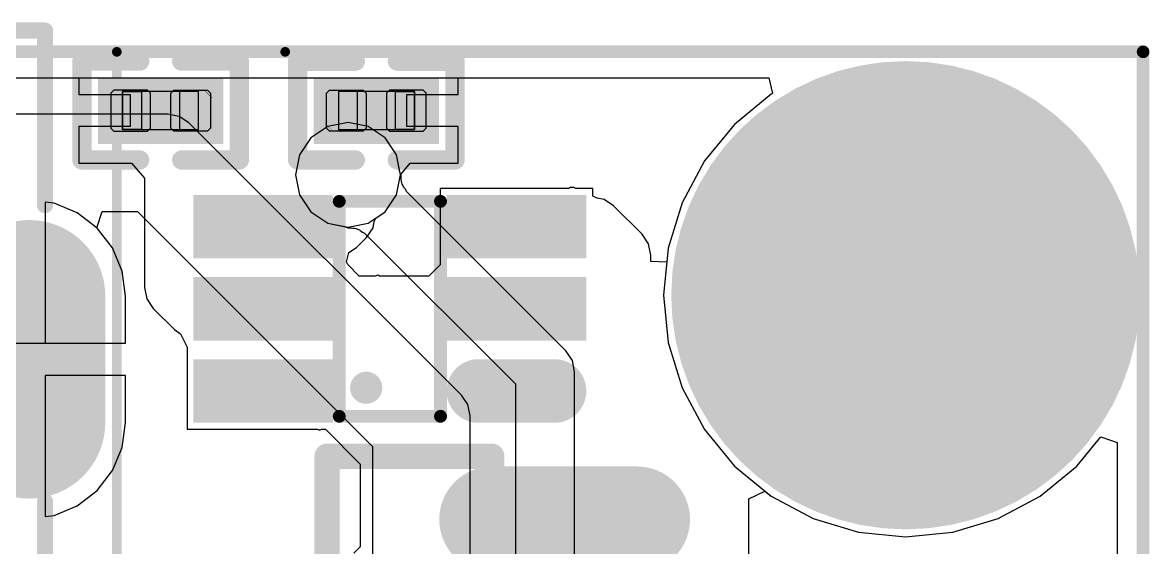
# Model space of a CAD drawing. Header units: millimetres. Extents: x 0 to 11.7, y 0 to 8.3.
# Drawn here: x 5.5896 to 5.9401, y 3.6559 to 3.8194 of the extents above; entities that cross this region are included whole.
import ezdxf

# ---------------------------------------------------------------- set-up
doc = ezdxf.new("R2010")
doc.units = ezdxf.units.MM
doc.header["$MEASUREMENT"] = 0
for name, color, linetype in [('BottomLayer', 5, 'Continuous'), ('BottomOverlay', 54, 'Continuous'), ('BottomPaste', 16, 'Continuous'), ('BottomSolder', 6, 'Continuous'), ('ConnectLayer', 7, 'Continuous'), ('KeepOutLayer', 6, 'Continuous'), ('Mechanical15', 56, 'Continuous'), ('Mechanical4', 56, 'Continuous'), ('Mechanical5', 56, 'Continuous'), ('MidLayer1', 16, 'Continuous'), ('MidLayer2', 76, 'Continuous'), ('MultiLayer', 9, 'Continuous'), ('PadHoleLayer', 156, 'Continuous'), ('TopLayer', 1, 'Continuous'), ('TopOverlay', 2, 'Continuous'), ('TopSolder', 216, 'Continuous')]:
    doc.layers.add(name, color=color, linetype=linetype)

# ---------------------------------------------------------------- blocks, each defined once
blk = doc.blocks.new('____23_B_37')
at = {"layer": 'BottomLayer'}
for points, const_width in [([(0.0145, 0.0748), (-0.0205, 0.0748)], 0.025), ([(0.1128, 0.0374), (0.0743, 0.0374)], 0.0315), ([(0.0195, 0), (-0.0255, 0)], 0.025)]:
    blk.add_lwpolyline(points, dxfattribs=dict(at, const_width=const_width))
for points, const_width in [([(-0.02675, 0.0748, 1), (-0.01425, 0.0748, 1)], 0.0125), ([(0.00825, 0.0748, 1), (0.02075, 0.0748, 1)], 0.0125), ([(0.06643, 0.0374, 1), (0.08217, 0.0374, 1)], 0.01575), ([(0.10493, 0.0374, 1), (0.12068, 0.0374, 1)], 0.01575), ([(-0.03175, 0, 1), (-0.01925, 0, 1)], 0.0125), ([(0.01325, 0, 1), (0.02575, 0, 1)], 0.0125)]:
    blk.add_lwpolyline(points, format="xyb", close=True, dxfattribs=dict(at, const_width=const_width))
at = {"layer": 'BottomOverlay', "const_width": 0.00787}
for points in [[(0.01969, 0.09449), (0.01969, -0.01969)], [(0.07087, 0.09449), (0.01969, 0.09449)], [(0.07087, 0.09449), (0.07087, -0.01969)], [(0.07087, -0.01969), (0.01969, -0.01969)]]:
    blk.add_lwpolyline(points, dxfattribs=at)
at = {"layer": 'BottomOverlay', "const_width": 0.00394}
for points in [[(0.01772, 0.09449, 1), (0.02165, 0.09449, 1)], [(0.01772, 0.09449, 1), (0.02165, 0.09449, 1)], [(0.0689, 0.09449, 1), (0.07283, 0.09449, 1)], [(0.0689, 0.09449, 1), (0.07283, 0.09449, 1)], [(0.01772, -0.01969, 1), (0.02165, -0.01969, 1)], [(0.01772, -0.01969, 1), (0.02165, -0.01969, 1)], [(0.0689, -0.01969, 1), (0.07283, -0.01969, 1)], [(0.0689, -0.01969, 1), (0.07283, -0.01969, 1)]]:
    blk.add_lwpolyline(points, format="xyb", close=True, dxfattribs=at)
at = {"layer": 'BottomPaste'}
for points, const_width in [([(0.0145, 0.0748), (-0.0205, 0.0748)], 0.025), ([(0.1128, 0.0374), (0.0743, 0.0374)], 0.0315), ([(0.0195, 0), (-0.0255, 0)], 0.025)]:
    blk.add_lwpolyline(points, dxfattribs=dict(at, const_width=const_width))
for points, const_width in [([(-0.02675, 0.0748, 1), (-0.01425, 0.0748, 1)], 0.0125), ([(0.00825, 0.0748, 1), (0.02075, 0.0748, 1)], 0.0125), ([(0.06643, 0.0374, 1), (0.08217, 0.0374, 1)], 0.01575), ([(0.10493, 0.0374, 1), (0.12068, 0.0374, 1)], 0.01575), ([(-0.03175, 0, 1), (-0.01925, 0, 1)], 0.0125), ([(0.01325, 0, 1), (0.02575, 0, 1)], 0.0125)]:
    blk.add_lwpolyline(points, format="xyb", close=True, dxfattribs=dict(at, const_width=const_width))
at = {"layer": 'BottomSolder'}
for points, const_width in [([(0.0145, 0.0748), (-0.0205, 0.0748)], 0.033), ([(0.1128, 0.0374), (0.0743, 0.0374)], 0.0395), ([(0.0195, 0), (-0.0255, 0)], 0.033)]:
    blk.add_lwpolyline(points, dxfattribs=dict(at, const_width=const_width))
for points, const_width in [([(-0.02875, 0.0748, 1), (-0.01225, 0.0748, 1)], 0.0165), ([(0.00625, 0.0748, 1), (0.02275, 0.0748, 1)], 0.0165), ([(0.06443, 0.0374, 1), (0.08417, 0.0374, 1)], 0.01975), ([(0.10293, 0.0374, 1), (0.12268, 0.0374, 1)], 0.01975), ([(-0.03375, 0, 1), (-0.01725, 0, 1)], 0.0165), ([(0.01125, 0, 1), (0.02775, 0, 1)], 0.0165)]:
    blk.add_lwpolyline(points, format="xyb", close=True, dxfattribs=dict(at, const_width=const_width))
blk = doc.blocks.new('R0201_B_49')
at = {"layer": 'BottomLayer'}
for points in [[(-0.01477, -0.00638), (-0.00284, -0.00638), (-0.01477, 0.00638), (-0.00284, 0.00638)], [(0.00425, -0.00638), (0.01618, -0.00638), (0.00425, 0.00638), (0.01618, 0.00638)]]:
    blk.add_solid(points, dxfattribs=at)
at = {"layer": 'BottomOverlay', "const_width": 0.006}
for points in [[(-0.02377, -0.01538), (-0.02377, 0.01538)], [(-0.02377, 0.01538), (-0.00584, 0.01538)], [(0.00725, 0.01538), (0.02518, 0.01538)], [(0.02518, -0.01538), (0.02518, 0.01538)], [(-0.02377, -0.01538), (-0.00584, -0.01538)], [(0.00725, -0.01538), (0.02518, -0.01538)]]:
    blk.add_lwpolyline(points, dxfattribs=at)
at = {"layer": 'BottomOverlay', "const_width": 0.003}
for points in [[(-0.02527, 0.01538, 1), (-0.02227, 0.01538, 1)], [(-0.02527, 0.01538, 1), (-0.02227, 0.01538, 1)], [(-0.00734, 0.01538, 1), (-0.00434, 0.01538, 1)], [(0.00575, 0.01538, 1), (0.00875, 0.01538, 1)], [(0.02368, 0.01538, 1), (0.02668, 0.01538, 1)], [(0.02368, 0.01538, 1), (0.02668, 0.01538, 1)], [(-0.02527, -0.01538, 1), (-0.02227, -0.01538, 1)], [(-0.02527, -0.01538, 1), (-0.02227, -0.01538, 1)], [(-0.00734, -0.01538, 1), (-0.00434, -0.01538, 1)], [(0.00575, -0.01538, 1), (0.00875, -0.01538, 1)], [(0.02368, -0.01538, 1), (0.02668, -0.01538, 1)], [(0.02368, -0.01538, 1), (0.02668, -0.01538, 1)]]:
    blk.add_lwpolyline(points, format="xyb", close=True, dxfattribs=at)
at = {"layer": 'BottomPaste'}
for p, q in [((-0.01383, 0.00638), (-0.01477, 0.00543)), ((-0.01477, 0.00543), (-0.01477, -0.00543)), ((-0.00343, 0.00638), (-0.01383, 0.00638)), ((-0.00248, 0.00543), (-0.00343, 0.00638)), ((-0.00248, -0.00543), (-0.00248, 0.00543)), ((0.00389, 0.00543), (0.00484, 0.00638)), ((0.00389, -0.00543), (0.00389, 0.00543)), ((0.00484, 0.00638), (0.01524, 0.00638)), ((0.01524, 0.00638), (0.01618, 0.00543)), ((0.01618, 0.00543), (0.01618, -0.00543)), ((-0.01477, -0.00543), (-0.01383, -0.00638)), ((-0.01383, -0.00638), (-0.00343, -0.00638)), ((-0.00343, -0.00638), (-0.00248, -0.00543)), ((0.00484, -0.00638), (0.00389, -0.00543)), ((0.01524, -0.00638), (0.00484, -0.00638)), ((0.01618, -0.00543), (0.01524, -0.00638))]:
    blk.add_line(p, q, dxfattribs=at)
for points in [[(-0.01477, -0.00638), (-0.00284, -0.00638), (-0.01477, 0.00638), (-0.00284, 0.00638)], [(0.00425, -0.00638), (0.01618, -0.00638), (0.00425, 0.00638), (0.01618, 0.00638)]]:
    blk.add_solid(points, dxfattribs=at)
at = {"layer": 'BottomSolder'}
for points in [[(-0.01877, -0.01038), (0.00116, -0.01038), (-0.01877, 0.01038), (0.00116, 0.01038)], [(0.00025, -0.01038), (0.02018, -0.01038), (0.00025, 0.01038), (0.02018, 0.01038)]]:
    blk.add_solid(points, dxfattribs=at)
at = {"layer": 'Mechanical15', "const_width": 0.0001}
blk.add_lwpolyline([(0.01465, 0.006), (0.01665, 0.004)], dxfattribs=at)
at = {"layer": 'Mechanical15', "const_width": 0.00005}
for points in [[(0.01462, 0.006, 1), (0.01467, 0.006, 1)], [(0.01662, 0.004, 1), (0.01667, 0.004, 1)]]:
    blk.add_lwpolyline(points, format="xyb", close=True, dxfattribs=at)
at = {"layer": 'Mechanical4'}
for p, q in [((0.01252, 0.0059), (-0.01111, 0.0059)), ((-0.01111, 0.0059), (-0.01111, -0.00591)), ((0.01252, -0.00591), (0.01252, 0.0059)), ((-0.01111, -0.00591), (0.01252, -0.00591))]:
    blk.add_line(p, q, dxfattribs=at)
at = {"layer": 'Mechanical5'}
for p, q in [((-0.01111, -0.00591), (-0.01111, 0.0059)), ((-0.01111, 0.0059), (-0.0052, 0.0059)), ((-0.0052, 0.0059), (-0.0052, -0.00591)), ((0.01252, 0.0059), (0.00661, 0.0059)), ((0.00661, 0.0059), (0.00661, -0.00591)), ((0.01252, -0.00591), (0.01252, 0.0059)), ((-0.0052, -0.00591), (-0.01111, -0.00591)), ((0.00661, -0.00591), (0.01252, -0.00591))]:
    blk.add_line(p, q, dxfattribs=at)
blk = doc.blocks.new('R0201_B_50')
at = {"layer": 'BottomLayer'}
for points in [[(-0.01477, -0.00638), (-0.00284, -0.00638), (-0.01477, 0.00638), (-0.00284, 0.00638)], [(0.00425, -0.00638), (0.01618, -0.00638), (0.00425, 0.00638), (0.01618, 0.00638)]]:
    blk.add_solid(points, dxfattribs=at)
at = {"layer": 'BottomOverlay', "const_width": 0.006}
for points in [[(-0.02377, 0.01538), (-0.02377, -0.01538)], [(-0.00584, 0.01538), (-0.02377, 0.01538)], [(0.02518, 0.01538), (0.00725, 0.01538)], [(0.02518, 0.01538), (0.02518, -0.01538)], [(-0.00584, -0.01538), (-0.02377, -0.01538)], [(0.02518, -0.01538), (0.00725, -0.01538)]]:
    blk.add_lwpolyline(points, dxfattribs=at)
at = {"layer": 'BottomOverlay', "const_width": 0.003}
for points in [[(-0.02527, 0.01538, 1), (-0.02227, 0.01538, 1)], [(-0.02527, 0.01538, 1), (-0.02227, 0.01538, 1)], [(-0.00734, 0.01538, 1), (-0.00434, 0.01538, 1)], [(0.00575, 0.01538, 1), (0.00875, 0.01538, 1)], [(0.02368, 0.01538, 1), (0.02668, 0.01538, 1)], [(0.02368, 0.01538, 1), (0.02668, 0.01538, 1)], [(-0.02527, -0.01538, 1), (-0.02227, -0.01538, 1)], [(-0.02527, -0.01538, 1), (-0.02227, -0.01538, 1)], [(-0.00734, -0.01538, 1), (-0.00434, -0.01538, 1)], [(0.00575, -0.01538, 1), (0.00875, -0.01538, 1)], [(0.02368, -0.01538, 1), (0.02668, -0.01538, 1)], [(0.02368, -0.01538, 1), (0.02668, -0.01538, 1)]]:
    blk.add_lwpolyline(points, format="xyb", close=True, dxfattribs=at)
at = {"layer": 'BottomPaste'}
for p, q in [((-0.01383, 0.00638), (-0.01477, 0.00543)), ((-0.01477, 0.00543), (-0.01477, -0.00543)), ((-0.00343, 0.00638), (-0.01383, 0.00638)), ((-0.00248, 0.00543), (-0.00343, 0.00638)), ((-0.00248, -0.00543), (-0.00248, 0.00543)), ((0.00389, 0.00543), (0.00484, 0.00638)), ((0.00389, -0.00543), (0.00389, 0.00543)), ((0.00484, 0.00638), (0.01524, 0.00638)), ((0.01524, 0.00638), (0.01618, 0.00543)), ((0.01618, 0.00543), (0.01618, -0.00543)), ((-0.01477, -0.00543), (-0.01383, -0.00638)), ((-0.01383, -0.00638), (-0.00343, -0.00638)), ((-0.00343, -0.00638), (-0.00248, -0.00543)), ((0.00484, -0.00638), (0.00389, -0.00543)), ((0.01524, -0.00638), (0.00484, -0.00638)), ((0.01618, -0.00543), (0.01524, -0.00638))]:
    blk.add_line(p, q, dxfattribs=at)
for points in [[(-0.01477, -0.00638), (-0.00284, -0.00638), (-0.01477, 0.00638), (-0.00284, 0.00638)], [(0.00425, -0.00638), (0.01618, -0.00638), (0.00425, 0.00638), (0.01618, 0.00638)]]:
    blk.add_solid(points, dxfattribs=at)
at = {"layer": 'BottomSolder'}
for points in [[(-0.01877, -0.01038), (0.00116, -0.01038), (-0.01877, 0.01038), (0.00116, 0.01038)], [(0.00025, -0.01038), (0.02018, -0.01038), (0.00025, 0.01038), (0.02018, 0.01038)]]:
    blk.add_solid(points, dxfattribs=at)
at = {"layer": 'Mechanical15', "const_width": 0.0001}
blk.add_lwpolyline([(0.01665, 0.004), (0.01465, 0.006)], dxfattribs=at)
at = {"layer": 'Mechanical15', "const_width": 0.00005}
for points in [[(0.01462, 0.006, 1), (0.01467, 0.006, 1)], [(0.01662, 0.004, 1), (0.01667, 0.004, 1)]]:
    blk.add_lwpolyline(points, format="xyb", close=True, dxfattribs=at)
at = {"layer": 'Mechanical4'}
for p, q in [((0.01252, 0.0059), (-0.01111, 0.0059)), ((-0.01111, 0.0059), (-0.01111, -0.00591)), ((0.01252, -0.00591), (0.01252, 0.0059)), ((-0.01111, -0.00591), (0.01252, -0.00591))]:
    blk.add_line(p, q, dxfattribs=at)
at = {"layer": 'Mechanical5'}
for p, q in [((-0.01111, -0.00591), (-0.01111, 0.0059)), ((-0.01111, 0.0059), (-0.0052, 0.0059)), ((-0.0052, 0.0059), (-0.0052, -0.00591)), ((0.01252, 0.0059), (0.00661, 0.0059)), ((0.00661, 0.0059), (0.00661, -0.00591)), ((0.01252, -0.00591), (0.01252, 0.0059)), ((-0.0052, -0.00591), (-0.01111, -0.00591)), ((0.00661, -0.00591), (0.01252, -0.00591))]:
    blk.add_line(p, q, dxfattribs=at)
blk = doc.blocks.new('USB_TYPE_C_16PIN_A_55')
at = {"layer": 'BottomLayer', "const_width": 0.03937}
blk.add_lwpolyline([(-0.0501, 0.17164), (-0.08947, 0.17164)], dxfattribs=at)
at = {"layer": 'BottomLayer', "const_width": 0.01969}
for points in [[(-0.09931, 0.17164, 1), (-0.07963, 0.17164, 1)], [(-0.05994, 0.17164, 1), (-0.04026, 0.17164, 1)]]:
    blk.add_lwpolyline(points, format="xyb", close=True, dxfattribs=at)
at = {"layer": 'BottomSolder', "const_width": 0.04737}
blk.add_lwpolyline([(-0.0501, 0.17164), (-0.08947, 0.17164)], dxfattribs=at)
at = {"layer": 'BottomSolder', "const_width": 0.02369}
for points in [[(-0.10131, 0.17164, 1), (-0.07763, 0.17164, 1)], [(-0.06194, 0.17164, 1), (-0.03826, 0.17164, 1)]]:
    blk.add_lwpolyline(points, format="xyb", close=True, dxfattribs=at)
at = {"layer": 'MidLayer1', "const_width": 0.03937}
blk.add_lwpolyline([(-0.0501, 0.17164), (-0.08947, 0.17164)], dxfattribs=at)
at = {"layer": 'MidLayer1', "const_width": 0.01969}
for points in [[(-0.09931, 0.17164, 1), (-0.07963, 0.17164, 1)], [(-0.05994, 0.17164, 1), (-0.04026, 0.17164, 1)]]:
    blk.add_lwpolyline(points, format="xyb", close=True, dxfattribs=at)
at = {"layer": 'MidLayer2', "const_width": 0.03937}
blk.add_lwpolyline([(-0.0501, 0.17164), (-0.08947, 0.17164)], dxfattribs=at)
at = {"layer": 'MidLayer2', "const_width": 0.01969}
for points in [[(-0.09931, 0.17164, 1), (-0.07963, 0.17164, 1)], [(-0.05994, 0.17164, 1), (-0.04026, 0.17164, 1)]]:
    blk.add_lwpolyline(points, format="xyb", close=True, dxfattribs=at)
at = {"layer": 'MultiLayer', "const_width": 0.03937}
blk.add_lwpolyline([(-0.0501, 0.17164), (-0.08947, 0.17164)], dxfattribs=at)
at = {"layer": 'MultiLayer', "const_width": 0.01969}
for points in [[(-0.09931, 0.17164, 1), (-0.07963, 0.17164, 1)], [(-0.05994, 0.17164, 1), (-0.04026, 0.17164, 1)]]:
    blk.add_lwpolyline(points, format="xyb", close=True, dxfattribs=at)
at = {"layer": 'PadHoleLayer', "const_width": 0.00492}
blk.add_lwpolyline([(-0.0624, 0.18493), (-0.0624, 0.15836, -1), (-0.07717, 0.15836), (-0.07717, 0.18493, -1)], format="xyb", close=True, dxfattribs=at)
at = {"layer": 'TopLayer', "const_width": 0.03937}
blk.add_lwpolyline([(-0.0501, 0.17164), (-0.08947, 0.17164)], dxfattribs=at)
at = {"layer": 'TopLayer', "const_width": 0.01969}
for points in [[(-0.09931, 0.17164, 1), (-0.07963, 0.17164, 1)], [(-0.05994, 0.17164, 1), (-0.04026, 0.17164, 1)]]:
    blk.add_lwpolyline(points, format="xyb", close=True, dxfattribs=at)
at = {"layer": 'TopOverlay', "const_width": 0.005}
for points in [[(-0.11777, 0.17657), (-0.17215, 0.17657)], [(-0.17215, -0.17481), (-0.17215, 0.17657)], [(0.04537, 0.17657), (-0.02549, 0.17657)]]:
    blk.add_lwpolyline(points, dxfattribs=at)
at = {"layer": 'TopOverlay', "const_width": 0.0025}
for points in [[(-0.1734, 0.17657, 1), (-0.1709, 0.17657, 1)], [(-0.1734, 0.17657, 1), (-0.1709, 0.17657, 1)], [(-0.11902, 0.17657, 1), (-0.11652, 0.17657, 1)], [(-0.02674, 0.17657, 1), (-0.02424, 0.17657, 1)]]:
    blk.add_lwpolyline(points, format="xyb", close=True, dxfattribs=at)
at = {"layer": 'TopSolder', "const_width": 0.04737}
blk.add_lwpolyline([(-0.0501, 0.17164), (-0.08947, 0.17164)], dxfattribs=at)
at = {"layer": 'TopSolder', "const_width": 0.02369}
for points in [[(-0.10131, 0.17164, 1), (-0.07763, 0.17164, 1)], [(-0.06194, 0.17164, 1), (-0.03826, 0.17164, 1)]]:
    blk.add_lwpolyline(points, format="xyb", close=True, dxfattribs=at)
blk = doc.blocks.new('SOT_363_B_59')
at = {"layer": 'BottomLayer', "const_width": 0.01181}
blk.add_lwpolyline([(0.02926, -0.02381), (0.05288, -0.02381)], dxfattribs=at)
at = {"layer": 'BottomLayer', "const_width": 0.00591}
for points in [[(0.02631, -0.02381, 1), (0.03221, -0.02381, 1)], [(0.04993, -0.02381, 1), (0.05584, -0.02381, 1)]]:
    blk.add_lwpolyline(points, format="xyb", close=True, dxfattribs=at)
at = {"layer": 'BottomLayer'}
for points in [[(-0.01995, 0.03327), (-0.05538, 0.03327), (-0.01995, 0.02146), (-0.05538, 0.02146)], [(0.05879, 0.03327), (0.02336, 0.03327), (0.05879, 0.02146), (0.02336, 0.02146)], [(-0.01995, 0.00768), (-0.05538, 0.00768), (-0.01995, -0.00413), (-0.05538, -0.00413)], [(0.05879, 0.00768), (0.02336, 0.00768), (0.05879, -0.00413), (0.02336, -0.00413)], [(-0.01995, -0.01791), (-0.05538, -0.01791), (-0.01995, -0.02972), (-0.05538, -0.02972)]]:
    blk.add_solid(points, dxfattribs=at)
at = {"layer": 'BottomOverlay', "const_width": 0.004}
for points in [[(-0.01405, 0.03524), (0.01745, 0.03524)], [(-0.01405, -0.03169), (-0.01405, 0.03524)], [(0.01745, -0.03169), (0.01745, 0.03524)], [(-0.01405, -0.03169), (0.01745, -0.03169)]]:
    blk.add_lwpolyline(points, dxfattribs=at)
at = {"layer": 'BottomOverlay'}
for points, const_width in [([(-0.01505, 0.03524, 1), (-0.01305, 0.03524, 1)], 0.002), ([(-0.01505, 0.03524, 1), (-0.01305, 0.03524, 1)], 0.002), ([(0.01645, 0.03524, 1), (0.01845, 0.03524, 1)], 0.002), ([(0.01645, 0.03524, 1), (0.01845, 0.03524, 1)], 0.002), ([(-0.00817, -0.02281, 1), (-0.00317, -0.02281, 1)], 0.005), ([(-0.01505, -0.03169, 1), (-0.01305, -0.03169, 1)], 0.002), ([(-0.01505, -0.03169, 1), (-0.01305, -0.03169, 1)], 0.002), ([(0.01645, -0.03169, 1), (0.01845, -0.03169, 1)], 0.002), ([(0.01645, -0.03169, 1), (0.01845, -0.03169, 1)], 0.002)]:
    blk.add_lwpolyline(points, format="xyb", close=True, dxfattribs=dict(at, const_width=const_width))
at = {"layer": 'BottomPaste', "const_width": 0.01181}
blk.add_lwpolyline([(0.02926, -0.02381), (0.05288, -0.02381)], dxfattribs=at)
at = {"layer": 'BottomPaste', "const_width": 0.00591}
for points in [[(0.02631, -0.02381, 1), (0.03221, -0.02381, 1)], [(0.04993, -0.02381, 1), (0.05584, -0.02381, 1)]]:
    blk.add_lwpolyline(points, format="xyb", close=True, dxfattribs=at)
at = {"layer": 'BottomPaste'}
for points in [[(-0.01995, 0.03327), (-0.05538, 0.03327), (-0.01995, 0.02146), (-0.05538, 0.02146)], [(0.05879, 0.03327), (0.02336, 0.03327), (0.05879, 0.02146), (0.02336, 0.02146)], [(-0.01995, 0.00768), (-0.05538, 0.00768), (-0.01995, -0.00413), (-0.05538, -0.00413)], [(0.05879, 0.00768), (0.02336, 0.00768), (0.05879, -0.00413), (0.02336, -0.00413)], [(-0.01995, -0.01791), (-0.05538, -0.01791), (-0.01995, -0.02972), (-0.05538, -0.02972)]]:
    blk.add_solid(points, dxfattribs=at)
at = {"layer": 'BottomSolder', "const_width": 0.01981}
blk.add_lwpolyline([(0.02926, -0.02381), (0.05288, -0.02381)], dxfattribs=at)
at = {"layer": 'BottomSolder', "const_width": 0.00991}
for points in [[(0.02431, -0.02381, 1), (0.03421, -0.02381, 1)], [(0.04793, -0.02381, 1), (0.05784, -0.02381, 1)]]:
    blk.add_lwpolyline(points, format="xyb", close=True, dxfattribs=at)
at = {"layer": 'BottomSolder'}
for points in [[(-0.01595, 0.03727), (-0.05938, 0.03727), (-0.01595, 0.01746), (-0.05938, 0.01746)], [(0.06279, 0.03727), (0.01936, 0.03727), (0.06279, 0.01746), (0.01936, 0.01746)], [(-0.01595, 0.01168), (-0.05938, 0.01168), (-0.01595, -0.00813), (-0.05938, -0.00813)], [(0.06279, 0.01168), (0.01936, 0.01168), (0.06279, -0.00813), (0.01936, -0.00813)], [(-0.01595, -0.01391), (-0.05938, -0.01391), (-0.01595, -0.03372), (-0.05938, -0.03372)]]:
    blk.add_solid(points, dxfattribs=at)
blk = doc.blocks.new('3_5_2_0_66')
at = {"layer": 'BottomLayer', "const_width": 0.0689}
blk.add_lwpolyline([(-0.03671, -0.0009, 1), (0.03219, -0.0009, 1)], format="xyb", close=True, dxfattribs=at)
at = {"layer": 'BottomSolder', "const_width": 0.0729}
blk.add_lwpolyline([(-0.03871, -0.0009, 1), (0.03419, -0.0009, 1)], format="xyb", close=True, dxfattribs=at)
at = {"layer": 'MidLayer1', "const_width": 0.0689}
blk.add_lwpolyline([(-0.03671, -0.0009, 1), (0.03219, -0.0009, 1)], format="xyb", close=True, dxfattribs=at)
at = {"layer": 'MidLayer2', "const_width": 0.0689}
blk.add_lwpolyline([(-0.03671, -0.0009, 1), (0.03219, -0.0009, 1)], format="xyb", close=True, dxfattribs=at)
at = {"layer": 'MultiLayer', "const_width": 0.0689}
blk.add_lwpolyline([(-0.03671, -0.0009, 1), (0.03219, -0.0009, 1)], format="xyb", close=True, dxfattribs=at)
at = {"layer": 'PadHoleLayer', "const_width": 0.03937}
blk.add_lwpolyline([(-0.02194, -0.0009, 1), (0.01743, -0.0009, 1)], format="xyb", close=True, dxfattribs=at)
at = {"layer": 'TopLayer', "const_width": 0.0689}
blk.add_lwpolyline([(-0.03671, -0.0009, 1), (0.03219, -0.0009, 1)], format="xyb", close=True, dxfattribs=at)
at = {"layer": 'TopSolder', "const_width": 0.0729}
blk.add_lwpolyline([(-0.03871, -0.0009, 1), (0.03419, -0.0009, 1)], format="xyb", close=True, dxfattribs=at)
blk = doc.blocks.new('LCD_240_240_76')
at = {"layer": 'TopOverlay', "const_width": 0.00394}
for points in [[(-0.82024, 1.09689), (0.21303, 1.09689)], [(0.21303, -0.0535), (0.21303, 1.09689)]]:
    blk.add_lwpolyline(points, dxfattribs=at)
at = {"layer": 'TopOverlay', "const_width": 0.00197}
blk.add_lwpolyline([(0.21204, 1.09689, 1), (0.21401, 1.09689, 1)], format="xyb", close=True, dxfattribs=at)
blk.add_lwpolyline([(0.21204, 1.09689, 1), (0.21401, 1.09689, 1)], format="xyb", close=True, dxfattribs=at)

msp = doc.modelspace()

# ---------------------------------------------------------------- linework, layer by layer
at = {"layer": 'ConnectLayer'}
for p, q in [((5.02099, 3.80215), (5.82167, 3.80215)), ((5.02099, 3.80215), (5.82167, 3.80215)), ((5.48153, 3.80215), (5.82167, 3.80215)), ((5.58172, 3.80215), (5.60706, 3.80215)), ((5.60706, 3.80215), (5.60706, 3.79697)), ((5.7251, 3.79697), (5.7251, 3.80215)), ((5.7251, 3.80215), (5.82167, 3.80215)), ((5.82167, 3.80215), (5.82288, 3.7973)), ((5.82167, 3.80215), (5.82288, 3.7973)), ((5.82167, 3.80215), (5.82288, 3.7973)), ((5.82167, 3.80215), (5.82288, 3.7973)), ((5.60706, 3.79697), (5.62303, 3.79697)), ((5.62303, 3.79697), (5.62303, 3.78697)), ((5.70914, 3.78697), (5.70914, 3.79697)), ((5.70914, 3.79697), (5.7251, 3.79697)), ((5.82242, 3.79705), (5.81101, 3.78769)), ((5.82242, 3.79705), (5.81101, 3.78769)), ((5.82242, 3.79705), (5.81101, 3.78769)), ((5.82242, 3.79705), (5.81101, 3.78769)), ((5.82288, 3.7973), (5.82242, 3.79705)), ((5.82288, 3.7973), (5.82242, 3.79705)), ((5.82288, 3.7973), (5.82242, 3.79705)), ((5.82288, 3.7973), (5.82242, 3.79705)), ((5.63481, 3.79085), (5.5567, 3.79085)), ((5.63832, 3.79015), (5.63481, 3.79085)), ((5.6413, 3.78816), (5.63832, 3.79015)), ((5.62303, 3.78697), (5.60706, 3.78697)), ((5.60706, 3.78697), (5.60706, 3.7756)), ((5.72606, 3.70339), (5.6413, 3.78816)), ((5.68456, 3.78704), (5.67927, 3.78351)), ((5.68456, 3.78704), (5.67927, 3.78351)), ((5.68456, 3.78704), (5.67927, 3.78351)), ((5.69081, 3.78829), (5.68456, 3.78704)), ((5.69081, 3.78829), (5.68456, 3.78704)), ((5.69081, 3.78829), (5.68456, 3.78704)), ((5.69705, 3.78704), (5.69081, 3.78829)), ((5.69705, 3.78704), (5.69081, 3.78829)), ((5.69705, 3.78704), (5.69081, 3.78829)), ((5.70234, 3.78351), (5.69705, 3.78704)), ((5.70234, 3.78351), (5.69705, 3.78704)), ((5.70234, 3.78351), (5.69705, 3.78704)), ((5.7251, 3.78697), (5.70914, 3.78697)), ((5.7251, 3.7756), (5.7251, 3.78697)), ((5.81101, 3.78769), (5.80165, 3.77628)), ((5.81101, 3.78769), (5.80165, 3.77628)), ((5.81101, 3.78769), (5.80165, 3.77628)), ((5.81101, 3.78769), (5.80165, 3.77628)), ((5.67927, 3.78351), (5.67573, 3.77822)), ((5.67927, 3.78351), (5.67573, 3.77822)), ((5.67927, 3.78351), (5.67573, 3.77822)), ((5.70588, 3.77822), (5.70234, 3.78351)), ((5.70588, 3.77822), (5.70234, 3.78351)), ((5.70588, 3.77822), (5.70234, 3.78351)), ((5.60706, 3.7756), (5.62342, 3.7756)), ((5.62342, 3.7756), (5.62753, 3.77097)), ((5.67573, 3.77822), (5.67449, 3.77197)), ((5.67573, 3.77822), (5.67449, 3.77197)), ((5.67573, 3.77822), (5.67449, 3.77197)), ((5.70712, 3.77197), (5.70588, 3.77822)), ((5.70712, 3.77197), (5.70588, 3.77822)), ((5.70696, 3.77277), (5.70588, 3.77822)), ((5.70712, 3.77197), (5.71009, 3.7756)), ((5.71009, 3.7756), (5.7251, 3.7756)), ((5.80165, 3.77628), (5.7947, 3.76327)), ((5.80165, 3.77628), (5.7947, 3.76327)), ((5.80165, 3.77628), (5.7947, 3.76327)), ((5.80165, 3.77628), (5.7947, 3.76327)), ((5.67449, 3.77197), (5.67573, 3.76573)), ((5.67449, 3.77197), (5.67573, 3.76573)), ((5.67449, 3.77197), (5.67573, 3.76573)), ((5.70588, 3.76573), (5.70712, 3.77197)), ((5.70588, 3.76573), (5.70712, 3.77197)), ((5.70588, 3.76573), (5.70712, 3.77197)), ((5.7073, 3.772), (5.70696, 3.77277)), ((5.70732, 3.7711), (5.7073, 3.772)), ((5.62753, 3.77097), (5.62753, 3.73687)), ((5.70737, 3.77048), (5.70732, 3.7711)), ((5.70745, 3.76993), (5.70737, 3.77048)), ((5.70756, 3.76946), (5.70745, 3.76993)), ((5.70768, 3.76906), (5.70756, 3.76946)), ((5.70782, 3.76872), (5.70768, 3.76906)), ((5.70797, 3.76842), (5.70782, 3.76872)), ((5.70813, 3.76816), (5.70797, 3.76842)), ((5.70831, 3.76793), (5.70813, 3.76816)), ((5.70871, 3.76749), (5.70831, 3.76793)), ((5.76007, 3.76808), (5.75947, 3.76775)), ((5.76044, 3.76797), (5.76007, 3.76808)), ((5.7608, 3.76812), (5.76044, 3.76797)), ((5.7617, 3.76775), (5.7608, 3.76812)), ((5.67573, 3.76573), (5.67927, 3.76044)), ((5.67573, 3.76573), (5.67927, 3.76044)), ((5.67573, 3.76573), (5.67927, 3.76044)), ((5.70234, 3.76044), (5.70588, 3.76573)), ((5.70234, 3.76044), (5.70588, 3.76573)), ((5.70234, 3.76044), (5.70588, 3.76573)), ((5.70896, 3.7668), (5.70871, 3.76749)), ((5.75859, 3.71716), (5.70896, 3.7668)), ((5.75947, 3.76775), (5.71949, 3.76775)), ((5.71949, 3.76775), (5.71949, 3.74394)), ((5.76692, 3.76775), (5.7617, 3.76775)), ((5.76692, 3.76534), (5.76692, 3.76775)), ((5.76696, 3.76533), (5.76692, 3.76534)), ((5.76827, 3.76475), (5.76696, 3.76533)), ((5.77045, 3.76432), (5.76827, 3.76475)), ((5.77343, 3.76233), (5.77045, 3.76432)), ((5.5994, 3.76314), (5.59665, 3.7635)), ((5.59665, 3.7635), (5.59665, 3.71953)), ((5.5994, 3.76314), (5.59665, 3.7635)), ((5.59665, 3.7635), (5.59665, 3.71953)), ((5.5994, 3.76314), (5.59665, 3.7635)), ((5.59665, 3.7635), (5.59665, 3.71953)), ((5.60662, 3.76015), (5.5994, 3.76314)), ((5.60662, 3.76015), (5.5994, 3.76314)), ((5.60662, 3.76015), (5.5994, 3.76314)), ((5.78229, 3.75346), (5.77343, 3.76233)), ((5.7947, 3.76327), (5.79042, 3.74915)), ((5.7947, 3.76327), (5.79042, 3.74915)), ((5.7947, 3.76327), (5.79042, 3.74915)), ((5.7947, 3.76327), (5.79042, 3.74915)), ((5.61282, 3.75539), (5.60662, 3.76015)), ((5.61282, 3.75539), (5.60662, 3.76015)), ((5.61282, 3.75539), (5.60662, 3.76015)), ((5.61268, 3.7555), (5.61438, 3.7605)), ((5.61438, 3.7605), (5.62531, 3.7605)), ((5.62531, 3.7605), (5.6984, 3.6874)), ((5.67927, 3.76044), (5.68456, 3.7569)), ((5.67927, 3.76044), (5.68456, 3.7569)), ((5.67927, 3.76044), (5.68456, 3.7569)), ((5.69705, 3.7569), (5.70234, 3.76044)), ((5.69705, 3.7569), (5.70234, 3.76044)), ((5.69859, 3.75547), (5.69899, 3.75747)), ((5.69899, 3.75747), (5.69942, 3.75849)), ((5.69942, 3.75849), (5.70234, 3.76044)), ((5.61282, 3.75539), (5.61268, 3.7555)), ((5.61758, 3.74919), (5.61282, 3.75539)), ((5.61758, 3.74919), (5.61282, 3.75539)), ((5.61758, 3.74919), (5.61282, 3.75539)), ((5.61758, 3.74919), (5.61282, 3.75539)), ((5.68456, 3.7569), (5.69081, 3.75566)), ((5.68456, 3.7569), (5.69081, 3.75566)), ((5.68456, 3.7569), (5.69001, 3.75582)), ((5.69001, 3.75582), (5.69078, 3.75548)), ((5.69078, 3.75548), (5.69167, 3.75546)), ((5.69081, 3.75566), (5.69705, 3.7569)), ((5.69081, 3.75566), (5.69705, 3.7569)), ((5.69167, 3.75546), (5.6923, 3.75541)), ((5.6923, 3.75541), (5.69285, 3.75533)), ((5.69285, 3.75533), (5.69332, 3.75522)), ((5.69332, 3.75522), (5.69372, 3.7551)), ((5.69372, 3.7551), (5.69406, 3.75496)), ((5.69406, 3.75496), (5.69436, 3.75481)), ((5.69436, 3.75481), (5.69462, 3.75465)), ((5.69462, 3.75465), (5.69485, 3.75447)), ((5.69485, 3.75447), (5.69529, 3.75407)), ((5.69529, 3.75407), (5.69598, 3.75382)), ((5.69598, 3.75382), (5.74293, 3.70687)), ((5.6966, 3.75249), (5.69859, 3.75547)), ((5.69346, 3.74935), (5.6966, 3.75249)), ((5.78428, 3.75048), (5.78229, 3.75346)), ((5.78498, 3.74697), (5.78428, 3.75048)), ((5.62057, 3.74197), (5.61758, 3.74919)), ((5.62057, 3.74197), (5.61758, 3.74919)), ((5.62057, 3.74197), (5.61758, 3.74919)), ((5.62057, 3.74197), (5.61758, 3.74919)), ((5.69029, 3.74485), (5.69107, 3.74775)), ((5.69107, 3.74775), (5.69346, 3.74935)), ((5.78498, 3.74499), (5.78498, 3.74697)), ((5.79042, 3.74915), (5.78897, 3.73447)), ((5.79042, 3.74915), (5.78897, 3.73447)), ((5.79042, 3.74915), (5.78897, 3.73447)), ((5.79042, 3.74915), (5.78998, 3.74475)), ((5.69077, 3.74403), (5.69029, 3.74485)), ((5.6943, 3.74045), (5.69077, 3.74403)), ((5.71949, 3.74394), (5.71593, 3.74045)), ((5.78998, 3.74475), (5.78498, 3.74499)), ((5.62159, 3.73422), (5.62057, 3.74197)), ((5.62159, 3.73422), (5.62057, 3.74197)), ((5.62159, 3.73422), (5.62057, 3.74197)), ((5.62159, 3.73422), (5.62057, 3.74197)), ((5.69924, 3.74045), (5.6943, 3.74045)), ((5.70011, 3.74072), (5.69924, 3.74045)), ((5.70062, 3.74045), (5.70011, 3.74072)), ((5.71593, 3.74045), (5.70062, 3.74045)), ((5.62753, 3.73687), (5.62823, 3.73336)), ((5.62159, 3.71953), (5.62159, 3.73422)), ((5.62159, 3.71953), (5.62159, 3.73422)), ((5.62159, 3.71953), (5.62159, 3.73422)), ((5.62159, 3.71953), (5.62159, 3.73422)), ((5.62823, 3.73336), (5.63022, 3.73038)), ((5.78897, 3.73447), (5.79042, 3.71979)), ((5.78897, 3.73447), (5.79042, 3.71979)), ((5.78897, 3.73447), (5.79042, 3.71979)), ((5.63022, 3.73038), (5.63684, 3.72376)), ((5.63684, 3.72376), (5.63872, 3.72251)), ((5.63872, 3.72251), (5.64075, 3.71835)), ((5.5617, 3.71953), (5.59165, 3.71953)), ((5.59165, 3.71953), (5.62159, 3.71953)), ((5.59665, 3.71953), (5.62159, 3.71953)), ((5.59665, 3.71953), (5.62159, 3.71953)), ((5.59665, 3.71953), (5.62159, 3.71953)), ((5.79042, 3.71979), (5.7947, 3.70567)), ((5.79042, 3.71979), (5.7947, 3.70567)), ((5.79042, 3.71979), (5.7947, 3.70567)), ((5.64075, 3.71835), (5.64075, 3.71657)), ((5.64075, 3.71657), (5.64075, 3.71657)), ((5.64075, 3.71657), (5.64075, 3.69276)), ((5.76058, 3.71418), (5.75859, 3.71716)), ((5.76128, 3.71067), (5.76058, 3.71418)), ((5.62159, 3.70953), (5.59665, 3.70953)), ((5.59665, 3.70953), (5.59665, 3.66557)), ((5.62159, 3.70953), (5.59665, 3.70953)), ((5.59665, 3.70953), (5.59665, 3.66557)), ((5.62159, 3.70953), (5.59665, 3.70953)), ((5.59665, 3.70953), (5.59665, 3.66557)), ((5.62159, 3.70953), (5.59665, 3.70953)), ((5.59665, 3.70953), (5.59665, 3.66557)), ((5.62159, 3.69485), (5.62159, 3.70953)), ((5.62159, 3.69485), (5.62159, 3.70953)), ((5.62159, 3.69485), (5.62159, 3.70953)), ((5.62159, 3.69485), (5.62159, 3.70953)), ((5.76128, 3.64183), (5.76128, 3.71067)), ((5.74293, 3.70687), (5.74293, 3.64183)), ((5.7947, 3.70567), (5.80165, 3.69266)), ((5.7947, 3.70567), (5.80165, 3.69266)), ((5.7947, 3.70567), (5.80165, 3.69266)), ((5.72805, 3.70042), (5.72606, 3.70339)), ((5.72875, 3.69691), (5.72805, 3.70042)), ((5.62057, 3.6871), (5.62159, 3.69485)), ((5.62057, 3.6871), (5.62159, 3.69485)), ((5.62057, 3.6871), (5.62159, 3.69485)), ((5.62057, 3.6871), (5.62159, 3.69485)), ((5.72875, 3.53907), (5.72875, 3.69691)), ((5.64075, 3.69276), (5.68134, 3.69276)), ((5.68134, 3.69276), (5.68194, 3.69251)), ((5.68194, 3.69251), (5.68254, 3.69276)), ((5.68254, 3.69276), (5.68376, 3.69276)), ((5.68376, 3.69276), (5.69461, 3.68191)), ((5.80165, 3.69266), (5.81101, 3.68126)), ((5.80165, 3.69266), (5.81101, 3.68126)), ((5.80165, 3.69266), (5.81101, 3.68126)), ((5.6984, 3.6874), (5.6984, 3.54836)), ((5.91745, 3.68126), (5.92498, 3.69044)), ((5.91745, 3.68126), (5.92498, 3.69044)), ((5.91745, 3.68126), (5.92498, 3.69044)), ((5.91745, 3.68126), (5.92498, 3.69044)), ((5.92498, 3.69044), (5.92998, 3.68865)), ((5.92498, 3.69044), (5.92998, 3.68865)), ((5.92498, 3.69044), (5.92998, 3.68865)), ((5.92498, 3.69044), (5.92998, 3.68865)), ((5.92998, 3.68865), (5.92998, 2.7787)), ((5.92998, 3.68865), (5.92998, 2.7787)), ((5.92998, 3.68865), (5.92998, 2.7787)), ((5.92998, 3.68865), (5.92998, 3.25933)), ((5.61758, 3.67988), (5.62057, 3.6871)), ((5.61758, 3.67988), (5.62057, 3.6871)), ((5.61758, 3.67988), (5.62057, 3.6871)), ((5.61758, 3.67988), (5.62057, 3.6871)), ((5.69461, 3.68191), (5.69461, 3.65615)), ((5.81101, 3.68126), (5.82242, 3.6719)), ((5.81101, 3.68126), (5.82242, 3.6719)), ((5.81101, 3.68126), (5.82242, 3.6719)), ((5.90604, 3.6719), (5.91745, 3.68126)), ((5.90604, 3.6719), (5.91745, 3.68126)), ((5.90604, 3.6719), (5.91745, 3.68126)), ((5.90604, 3.6719), (5.91745, 3.68126)), ((5.61282, 3.67368), (5.61758, 3.67988)), ((5.61282, 3.67368), (5.61758, 3.67988)), ((5.61282, 3.67368), (5.61758, 3.67988)), ((5.61282, 3.67368), (5.61758, 3.67988)), ((5.60662, 3.66892), (5.61282, 3.67368)), ((5.60662, 3.66892), (5.61282, 3.67368)), ((5.60662, 3.66892), (5.61282, 3.67368)), ((5.60662, 3.66892), (5.61282, 3.67368)), ((5.81548, 3.67112), (5.82048, 3.67348)), ((5.82048, 3.67348), (5.82242, 3.6719)), ((5.81548, 3.58848), (5.81548, 3.67112)), ((5.82242, 3.6719), (5.83543, 3.66494)), ((5.82242, 3.6719), (5.83543, 3.66494)), ((5.82242, 3.6719), (5.83543, 3.66494)), ((5.82242, 3.6719), (5.83543, 3.66494)), ((5.89303, 3.66494), (5.90604, 3.6719)), ((5.89303, 3.66494), (5.90604, 3.6719)), ((5.89303, 3.66494), (5.90604, 3.6719)), ((5.89303, 3.66494), (5.90604, 3.6719)), ((5.5994, 3.66593), (5.60662, 3.66892)), ((5.5994, 3.66593), (5.60662, 3.66892)), ((5.5994, 3.66593), (5.60662, 3.66892)), ((5.5994, 3.66593), (5.60662, 3.66892)), ((5.59665, 3.66557), (5.5994, 3.66593)), ((5.59665, 3.66557), (5.5994, 3.66593)), ((5.59665, 3.66557), (5.5994, 3.66593)), ((5.59665, 3.66557), (5.5994, 3.66593)), ((5.83543, 3.66494), (5.84955, 3.66066)), ((5.83543, 3.66494), (5.84955, 3.66066)), ((5.83543, 3.66494), (5.84955, 3.66066)), ((5.83543, 3.66494), (5.84955, 3.66066)), ((5.87891, 3.66066), (5.89303, 3.66494)), ((5.87891, 3.66066), (5.89303, 3.66494)), ((5.87891, 3.66066), (5.89303, 3.66494)), ((5.87891, 3.66066), (5.89303, 3.66494)), ((5.84955, 3.66066), (5.86423, 3.65921)), ((5.84955, 3.66066), (5.86423, 3.65921)), ((5.84955, 3.66066), (5.86423, 3.65921)), ((5.84955, 3.66066), (5.86423, 3.65921)), ((5.86423, 3.65921), (5.87891, 3.66066)), ((5.86423, 3.65921), (5.87891, 3.66066)), ((5.86423, 3.65921), (5.87891, 3.66066)), ((5.86423, 3.65921), (5.87891, 3.66066)), ((5.69461, 3.65615), (5.69263, 3.65418))]:
    msp.add_line(p, q, dxfattribs=at)
at = {"layer": 'KeepOutLayer', "const_width": 0.00394}
for points in [[(4.90484, 3.81027), (5.93811, 3.81027)], [(5.93811, 2.65988), (5.93811, 3.81027)]]:
    msp.add_lwpolyline(points, dxfattribs=at)
at = {"layer": 'KeepOutLayer', "const_width": 0.00197}
msp.add_lwpolyline([(5.93712, 3.81027, 1), (5.93909, 3.81027, 1)], format="xyb", close=True, dxfattribs=at)
msp.add_lwpolyline([(5.93712, 3.81027, 1), (5.93909, 3.81027, 1)], format="xyb", close=True, dxfattribs=at)
at = {"layer": 'TopOverlay', "const_width": 0.003}
for points in [[(5.61891, 3.81027), (5.67127, 3.81027)], [(5.61891, 3.64495), (5.61891, 3.81027)], [(5.67127, 3.81027), (5.9381, 3.81027)], [(5.9381, 3.64492), (5.9381, 3.81027)]]:
    msp.add_lwpolyline(points, dxfattribs=at)
at = {"layer": 'TopOverlay', "const_width": 0.0015}
for points in [[(5.61816, 3.81027, 1), (5.61966, 3.81027, 1)], [(5.61816, 3.81027, 1), (5.61966, 3.81027, 1)], [(5.67052, 3.81027, 1), (5.67202, 3.81027, 1)], [(5.67052, 3.81027, 1), (5.67202, 3.81027, 1)], [(5.93735, 3.81027, 1), (5.93885, 3.81027, 1)], [(5.93735, 3.81027, 1), (5.93885, 3.81027, 1)]]:
    msp.add_lwpolyline(points, format="xyb", close=True, dxfattribs=at)

# ---------------------------------------------------------------- block references
for name, p, rotation in [('USB_TYPE_C_16PIN_A_55', (5.42, 3.64475), 270), ('R0201_B_49', (5.63183, 3.79198), 360), ('R0201_B_50', (5.70033, 3.79197), 180), ('____23_B_37', (5.75518, 3.66467), 180)]:
    msp.add_blockref(name, p, dxfattribs=dict(rotation=rotation))
for name, p in [('LCD_240_240_76', (5.72508, 2.71338)), ('3_5_2_0_66', (5.86649, 3.73538)), ('SOT_363_B_59', (5.70213, 3.72847))]:
    msp.add_blockref(name, p)

doc.saveas('drawing.dxf')
